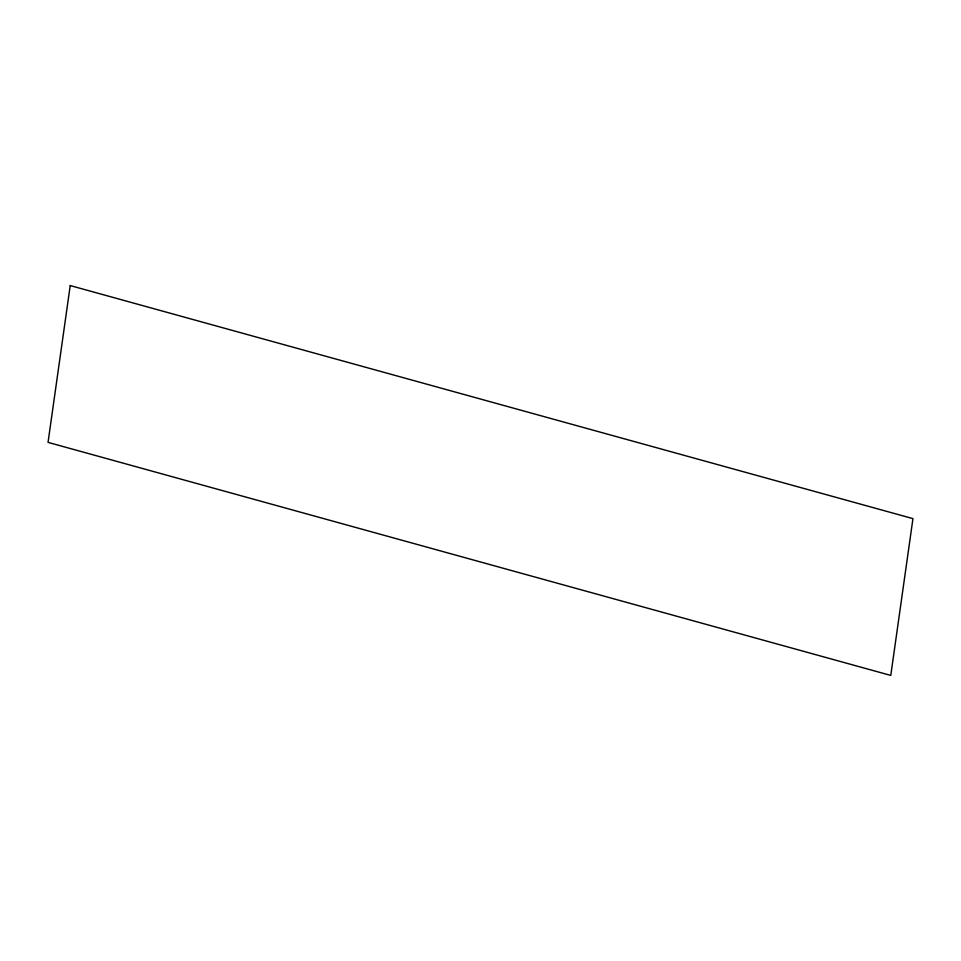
<?xml version="1.0" encoding="UTF-8"?>
<svg xmlns="http://www.w3.org/2000/svg" width="961" height="961" viewBox="0 0 961 961"><rect width="100%" height="100%" fill="white"/><g stroke="black" fill="none" stroke-linecap="round" stroke-linejoin="round"><path stroke-width="1.44" d="M70.225 285.573L48.05 442.372L890.775 675.427L912.95 518.628L70.225 285.573"/></g></svg>
